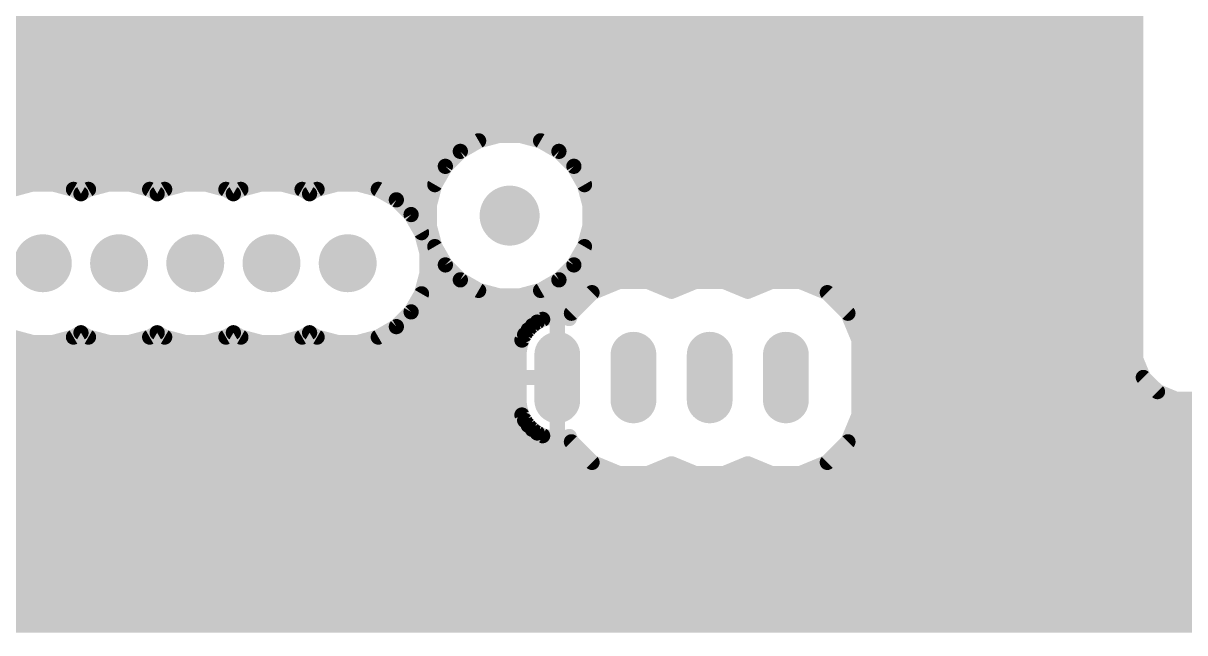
# Model space of a CAD drawing. Header units: millimetres. Extents: x 0 to 653, y 0 to 287.
# Drawn here: x 48.56 to 87.27, y 246.87 to 267.19 of the extents above; entities that cross this region are included whole.
import ezdxf

# ---------------------------------------------------------------- set-up
doc = ezdxf.new("R2010")
doc.units = ezdxf.units.MM
for name, color, linetype in [('1', 7, 'Continuous'), ('17', 7, 'Continuous'), ('18', 7, 'Continuous')]:
    doc.layers.add(name, color=color, linetype=linetype)

# ---------------------------------------------------------------- blocks, each defined once
blk = doc.blocks.new('LONGP100')
at = {"const_width": 1}
blk.add_lwpolyline([(-0.5, 0), (0.5, 0)], dxfattribs=at)
at = {"const_width": 0.5}
for points in [[(-0.5, 0.25, 1), (-0.5, -0.25)], [(0.5, -0.25, 1), (0.5, 0.25)]]:
    blk.add_lwpolyline(points, format="xyb", dxfattribs=at)
blk = doc.blocks.new('ROUNDP')
at = {"const_width": 0.5}
blk.add_lwpolyline([(0, -0.25, 1), (0, 0.25, 1), (0, -0.25)], format="xyb", dxfattribs=at)
blk = doc.blocks.new('ROUNDV')
at = {"const_width": 0.5}
blk.add_lwpolyline([(0, -0.25, 1), (0, 0.25, 1), (0, -0.25)], format="xyb", dxfattribs=at)

msp = doc.modelspace()

# ---------------------------------------------------------------- linework, layer by layer
at = {"layer": '1', "const_width": 0.508}
for points in [[(85.636, 285.762), (85.636, 256.002)], [(1.676, 267.448), (85.636, 267.448)], [(1.676, 266.94), (85.636, 266.94)], [(1.676, 266.432), (85.636, 266.432)], [(1.676, 265.924), (85.636, 265.924)], [(1.676, 265.416), (85.636, 265.416)], [(1.676, 264.908), (85.636, 264.908)], [(1.676, 264.4), (85.636, 264.4)], [(1.676, 263.892), (85.636, 263.892)], [(64.418, 263.457), (63.737, 263.275)], [(65.122, 263.457), (64.418, 263.457)], [(65.803, 263.275), (65.122, 263.457)], [(1.676, 263.384), (64.146, 263.384)], [(63.737, 263.275), (63.127, 262.923)], [(65.394, 263.384), (85.636, 263.384)], [(66.413, 262.923), (65.803, 263.275)], [(1.676, 262.876), (63.081, 262.876)], [(63.127, 262.923), (62.628, 262.424)], [(66.912, 262.424), (66.413, 262.923)], [(66.46, 262.876), (85.636, 262.876)], [(1.676, 262.368), (62.596, 262.368)], [(62.628, 262.424), (62.276, 261.814)], [(67.264, 261.814), (66.912, 262.424)], [(66.944, 262.368), (85.636, 262.368)], [(1.676, 261.86), (62.303, 261.86)], [(67.237, 261.86), (85.636, 261.86)], [(48.865, 261.835), (48.193, 261.655)], [(49.56, 261.835), (48.865, 261.835)], [(50.232, 261.655), (49.56, 261.835)], [(50.483, 261.51), (50.232, 261.655)], [(50.733, 261.655), (50.483, 261.51)], [(51.405, 261.835), (50.733, 261.655)], [(52.1, 261.835), (51.405, 261.835)], [(52.772, 261.655), (52.1, 261.835)], [(53.023, 261.51), (52.772, 261.655)], [(53.273, 261.655), (53.023, 261.51)], [(53.945, 261.835), (53.273, 261.655)], [(54.64, 261.835), (53.945, 261.835)], [(55.312, 261.655), (54.64, 261.835)], [(55.562, 261.51), (55.312, 261.655)], [(55.813, 261.655), (55.562, 261.51)], [(56.485, 261.835), (55.813, 261.655)], [(57.18, 261.835), (56.485, 261.835)], [(57.852, 261.655), (57.18, 261.835)], [(58.102, 261.51), (57.852, 261.655)], [(58.353, 261.655), (58.102, 261.51)], [(59.025, 261.835), (58.353, 261.655)], [(59.72, 261.835), (59.025, 261.835)], [(60.392, 261.655), (59.72, 261.835)], [(60.995, 261.307), (60.392, 261.655)], [(62.276, 261.814), (62.094, 261.133)], [(67.446, 261.133), (67.264, 261.814)], [(60.916, 261.352), (62.152, 261.352)], [(61.486, 260.815), (60.995, 261.307)], [(62.094, 261.133), (62.094, 260.428)], [(67.388, 261.352), (85.636, 261.352)], [(67.446, 260.428), (67.446, 261.133)], [(61.457, 260.844), (62.094, 260.844)], [(61.834, 260.213), (61.486, 260.815)], [(67.446, 260.844), (85.636, 260.844)], [(61.763, 260.336), (62.118, 260.336)], [(62.094, 260.428), (62.276, 259.748)], [(67.264, 259.748), (67.446, 260.428)], [(67.422, 260.336), (85.636, 260.336)], [(62.014, 259.541), (61.834, 260.213)], [(61.937, 259.828), (62.254, 259.828)], [(62.014, 258.846), (62.014, 259.541)], [(62.276, 259.748), (62.628, 259.138)], [(66.912, 259.138), (67.264, 259.748)], [(67.286, 259.828), (85.636, 259.828)], [(62.014, 259.32), (62.523, 259.32)], [(62.628, 259.138), (63.127, 258.639)], [(66.413, 258.639), (66.912, 259.138)], [(67.017, 259.32), (85.636, 259.32)], [(61.834, 258.174), (62.014, 258.846)], [(62.005, 258.812), (62.953, 258.812)], [(66.587, 258.812), (85.636, 258.812)], [(63.127, 258.639), (63.737, 258.287)], [(65.803, 258.287), (66.413, 258.639)], [(68.412, 258.584), (67.516, 258.213)], [(69.382, 258.584), (68.412, 258.584)], [(70.168, 258.259), (69.382, 258.584)], [(70.953, 258.584), (70.168, 258.259)], [(71.922, 258.584), (70.953, 258.584)], [(72.707, 258.259), (71.922, 258.584)], [(73.493, 258.584), (72.707, 258.259)], [(74.463, 258.584), (73.493, 258.584)], [(75.359, 258.213), (74.463, 258.584)], [(61.486, 257.571), (61.834, 258.174)], [(61.869, 258.304), (63.707, 258.304)], [(63.737, 258.287), (64.418, 258.104)], [(64.418, 258.104), (65.122, 258.104)], [(65.122, 258.104), (65.803, 258.287)], [(65.833, 258.304), (67.738, 258.304)], [(67.516, 258.213), (66.83, 257.527)], [(70.057, 258.304), (70.278, 258.304)], [(72.597, 258.304), (72.818, 258.304)], [(75.137, 258.304), (85.636, 258.304)], [(76.045, 257.527), (75.359, 258.213)], [(61.616, 257.796), (67.1, 257.796)], [(75.775, 257.796), (85.636, 257.796)], [(60.995, 257.08), (61.486, 257.571)], [(61.203, 257.288), (65.803, 257.288)], [(65.692, 257.232), (65.53, 257.114)], [(65.87, 257.322), (65.692, 257.232)], [(66.06, 257.384), (65.87, 257.322)], [(66.257, 257.415), (66.06, 257.384)], [(66.358, 257.415), (66.257, 257.415)], [(66.457, 257.415), (66.358, 257.415)], [(66.358, 257.415), (66.358, 255.383)], [(66.358, 255.383), (66.358, 257.415)], [(66.358, 257.288), (66.358, 257.288)], [(66.655, 257.384), (66.457, 257.415)], [(66.757, 257.351), (66.655, 257.384)], [(66.83, 257.527), (66.757, 257.351)], [(76.416, 256.63), (76.045, 257.527)], [(76.143, 257.288), (85.636, 257.288)], [(50.232, 256.732), (50.483, 256.876)], [(50.483, 256.876), (50.733, 256.732)], [(52.772, 256.732), (53.023, 256.876)], [(53.023, 256.876), (53.273, 256.732)], [(55.312, 256.732), (55.562, 256.876)], [(55.562, 256.876), (55.813, 256.732)], [(57.852, 256.732), (58.102, 256.876)], [(58.102, 256.876), (58.353, 256.732)], [(60.392, 256.732), (60.995, 257.08)], [(65.389, 256.973), (65.271, 256.811)], [(65.53, 257.114), (65.389, 256.973)], [(48.193, 256.732), (48.865, 256.552)], [(48.865, 256.552), (49.56, 256.552)], [(49.56, 256.552), (50.232, 256.732)], [(50.316, 256.78), (50.649, 256.78)], [(50.733, 256.732), (51.405, 256.552)], [(51.405, 256.552), (52.1, 256.552)], [(52.1, 256.552), (52.772, 256.732)], [(52.856, 256.78), (53.189, 256.78)], [(53.273, 256.732), (53.945, 256.552)], [(53.945, 256.552), (54.64, 256.552)], [(54.64, 256.552), (55.312, 256.732)], [(55.396, 256.78), (55.729, 256.78)], [(55.813, 256.732), (56.485, 256.552)], [(56.485, 256.552), (57.18, 256.552)], [(57.18, 256.552), (57.852, 256.732)], [(57.936, 256.78), (58.269, 256.78)], [(58.353, 256.732), (59.025, 256.552)], [(59.025, 256.552), (59.72, 256.552)], [(59.72, 256.552), (60.392, 256.732)], [(60.476, 256.78), (65.256, 256.78)], [(65.119, 256.443), (65.088, 256.245)], [(65.18, 256.633), (65.119, 256.443)], [(65.271, 256.811), (65.18, 256.633)], [(66.358, 256.78), (66.358, 256.78)], [(76.354, 256.78), (85.636, 256.78)], [(76.416, 254.136), (76.416, 256.63)], [(25.102, 256.272), (65.092, 256.272)], [(65.088, 256.245), (65.088, 255.383)], [(66.358, 256.272), (66.358, 256.272)], [(76.416, 256.272), (85.636, 256.272)], [(25.102, 255.764), (65.088, 255.764)], [(66.358, 255.764), (66.358, 255.764)], [(76.416, 255.764), (85.735, 255.764)], [(85.636, 256.002), (85.891, 255.386)], [(65.088, 255.383), (66.358, 255.383)], [(66.358, 255.383), (65.088, 255.383)], [(65.088, 255.383), (65.088, 254.521)], [(66.358, 255.383), (66.358, 255.383)], [(66.358, 255.383), (66.358, 255.383)], [(66.358, 253.351), (66.358, 255.383)], [(66.358, 255.383), (66.358, 255.383)], [(66.358, 255.383), (66.358, 253.351)], [(85.891, 255.386), (86.363, 254.915)], [(25.102, 255.256), (65.088, 255.256)], [(66.358, 255.256), (66.358, 255.256)], [(76.416, 255.256), (86.021, 255.256)], [(86.363, 254.915), (86.979, 254.659)], [(25.102, 254.748), (65.088, 254.748)], [(65.088, 254.521), (65.119, 254.324)], [(66.358, 254.748), (66.358, 254.748)], [(76.416, 254.748), (86.764, 254.748)], [(86.979, 254.659), (168.291, 254.659)], [(25.016, 254.24), (65.146, 254.24)], [(65.119, 254.324), (65.18, 254.134)], [(65.18, 254.134), (65.271, 253.956)], [(66.358, 254.24), (66.358, 254.24)], [(76.045, 253.24), (76.416, 254.136)], [(76.416, 254.24), (169.545, 254.24)], [(24.649, 253.732), (65.45, 253.732)], [(65.271, 253.956), (65.389, 253.794)], [(65.389, 253.794), (65.53, 253.653)], [(66.358, 253.732), (66.358, 253.732)], [(76.249, 253.732), (169.545, 253.732)], [(65.53, 253.653), (65.692, 253.535)], [(65.692, 253.535), (65.87, 253.444)], [(65.87, 253.444), (66.06, 253.383)], [(66.06, 253.383), (66.257, 253.351)], [(66.257, 253.351), (66.358, 253.351)], [(66.358, 253.351), (66.457, 253.351)], [(66.457, 253.351), (66.655, 253.383)], [(66.655, 253.383), (66.757, 253.416)], [(66.757, 253.416), (66.83, 253.24)], [(21.297, 253.224), (66.846, 253.224)], [(66.83, 253.24), (67.516, 252.554)], [(75.359, 252.554), (76.045, 253.24)], [(76.029, 253.224), (169.545, 253.224)], [(39.315, 252.716), (67.354, 252.716)], [(67.516, 252.554), (68.412, 252.183)], [(74.463, 252.183), (75.359, 252.554)], [(75.521, 252.716), (169.545, 252.716)], [(39.823, 252.208), (68.351, 252.208)], [(68.412, 252.183), (69.382, 252.183)], [(69.382, 252.183), (70.168, 252.508)], [(69.444, 252.208), (70.891, 252.208)], [(70.168, 252.508), (70.953, 252.183)], [(70.953, 252.183), (71.922, 252.183)], [(71.922, 252.183), (72.707, 252.508)], [(71.984, 252.208), (73.431, 252.208)], [(72.707, 252.508), (73.493, 252.183)], [(73.493, 252.183), (74.463, 252.183)], [(74.524, 252.208), (169.545, 252.208)], [(40.331, 251.7), (169.545, 251.7)], [(40.348, 251.192), (169.545, 251.192)], [(40.348, 250.684), (169.545, 250.684)], [(40.348, 250.176), (169.545, 250.176)], [(40.348, 249.668), (169.545, 249.668)], [(39.95, 249.16), (169.545, 249.16)], [(39.442, 248.652), (169.545, 248.652)], [(38.934, 248.144), (169.545, 248.144)], [(24.967, 247.636), (169.545, 247.636)], [(24.506, 247.128), (169.545, 247.128)]]:
    msp.add_lwpolyline(points, dxfattribs=at)
at = {"layer": '1', "const_width": 0.254}
for points in [[(85.636, 266.813, 1), (85.636, 267.067)], [(85.636, 266.305, 1), (85.636, 266.559)], [(85.636, 265.797, 1), (85.636, 266.051)], [(85.636, 265.289, 1), (85.636, 265.543)], [(85.636, 264.781, 1), (85.636, 265.035)], [(85.636, 264.273, 1), (85.636, 264.527)], [(85.636, 263.765, 1), (85.636, 264.019)], [(64.418, 263.584, 1), (64.418, 263.33)], [(64.451, 263.335, 1), (64.385, 263.58)], [(65.155, 263.58, 1), (65.09, 263.335)], [(65.122, 263.33, 1), (65.122, 263.584)], [(63.704, 263.398, 1), (63.77, 263.152)], [(63.8, 263.165, 1), (63.673, 263.385)], [(64.146, 263.257, 1), (64.146, 263.511)], [(65.394, 263.511, 1), (65.394, 263.257)], [(65.867, 263.385, 1), (65.74, 263.165)], [(65.77, 263.152, 1), (65.836, 263.398)], [(85.636, 263.257, 1), (85.636, 263.511)], [(63.063, 263.032, 1), (63.19, 262.813)], [(63.217, 262.833, 1), (63.037, 263.012)], [(63.081, 262.749, 1), (63.081, 263.003)], [(66.503, 263.012, 1), (66.323, 262.833)], [(66.46, 263.003, 1), (66.46, 262.749)], [(66.35, 262.813, 1), (66.477, 263.032)], [(85.636, 262.749, 1), (85.636, 263.003)], [(62.538, 262.514, 1), (62.718, 262.334)], [(62.738, 262.361, 1), (62.518, 262.488)], [(62.596, 262.241, 1), (62.596, 262.495)], [(67.022, 262.488, 1), (66.802, 262.361)], [(66.944, 262.495, 1), (66.944, 262.241)], [(66.822, 262.334, 1), (67.001, 262.514)], [(85.636, 262.241, 1), (85.636, 262.495)], [(62.303, 261.733, 1), (62.303, 261.987)], [(67.237, 261.987, 1), (67.237, 261.733)], [(85.636, 261.733, 1), (85.636, 261.987)], [(48.865, 261.962, 1), (48.865, 261.708)], [(48.898, 261.712, 1), (48.832, 261.958)], [(49.593, 261.958, 1), (49.527, 261.712)], [(49.56, 261.708, 1), (49.56, 261.962)], [(50.296, 261.765, 1), (50.169, 261.545)], [(50.199, 261.532, 1), (50.265, 261.778)], [(50.419, 261.62, 1), (50.546, 261.4)], [(50.419, 261.4, 1), (50.546, 261.62)], [(50.7, 261.778, 1), (50.766, 261.532)], [(50.796, 261.545, 1), (50.669, 261.765)], [(51.405, 261.962, 1), (51.405, 261.708)], [(51.438, 261.712, 1), (51.372, 261.958)], [(52.133, 261.958, 1), (52.067, 261.712)], [(52.1, 261.708, 1), (52.1, 261.962)], [(52.836, 261.765, 1), (52.709, 261.545)], [(52.739, 261.532, 1), (52.805, 261.778)], [(52.959, 261.62, 1), (53.086, 261.4)], [(52.959, 261.4, 1), (53.086, 261.62)], [(53.24, 261.778, 1), (53.306, 261.532)], [(53.336, 261.545, 1), (53.209, 261.765)], [(53.945, 261.962, 1), (53.945, 261.708)], [(53.978, 261.712, 1), (53.912, 261.958)], [(54.673, 261.958, 1), (54.607, 261.712)], [(54.64, 261.708, 1), (54.64, 261.962)], [(55.376, 261.765, 1), (55.249, 261.545)], [(55.279, 261.532, 1), (55.345, 261.778)], [(55.499, 261.62, 1), (55.626, 261.4)], [(55.499, 261.4, 1), (55.626, 261.62)], [(55.78, 261.778, 1), (55.846, 261.532)], [(55.876, 261.545, 1), (55.749, 261.765)], [(56.485, 261.962, 1), (56.485, 261.708)], [(56.518, 261.712, 1), (56.452, 261.958)], [(57.213, 261.958, 1), (57.147, 261.712)], [(57.18, 261.708, 1), (57.18, 261.962)], [(57.916, 261.765, 1), (57.789, 261.545)], [(57.819, 261.532, 1), (57.885, 261.778)], [(58.039, 261.62, 1), (58.166, 261.4)], [(58.039, 261.4, 1), (58.166, 261.62)], [(58.32, 261.778, 1), (58.386, 261.532)], [(58.416, 261.545, 1), (58.289, 261.765)], [(59.025, 261.962, 1), (59.025, 261.708)], [(59.058, 261.712, 1), (58.992, 261.958)], [(59.753, 261.958, 1), (59.687, 261.712)], [(59.72, 261.708, 1), (59.72, 261.962)], [(60.456, 261.765, 1), (60.329, 261.545)], [(60.359, 261.532, 1), (60.425, 261.778)], [(62.166, 261.877, 1), (62.386, 261.75)], [(62.399, 261.781, 1), (62.153, 261.847)], [(67.387, 261.847, 1), (67.141, 261.781)], [(67.154, 261.75, 1), (67.374, 261.877)], [(60.916, 261.479, 1), (60.916, 261.225)], [(61.084, 261.397, 1), (60.905, 261.217)], [(60.931, 261.197, 1), (61.058, 261.417)], [(62.221, 261.133, 1), (61.967, 261.133)], [(62.152, 261.225, 1), (62.152, 261.479)], [(67.388, 261.479, 1), (67.388, 261.225)], [(67.573, 261.133, 1), (67.319, 261.133)], [(85.636, 261.225, 1), (85.636, 261.479)], [(61.457, 260.971, 1), (61.457, 260.717)], [(61.596, 260.879, 1), (61.376, 260.752)], [(61.397, 260.726, 1), (61.576, 260.905)], [(61.971, 261.166, 1), (62.216, 261.1)], [(62.094, 260.717, 1), (62.094, 260.971)], [(67.446, 260.971, 1), (67.446, 260.717)], [(67.324, 261.1, 1), (67.569, 261.166)], [(85.636, 260.717, 1), (85.636, 260.971)], [(61.763, 260.463, 1), (61.763, 260.209)], [(62.216, 260.461, 1), (61.971, 260.396)], [(61.967, 260.428, 1), (62.221, 260.428)], [(62.118, 260.209, 1), (62.118, 260.463)], [(67.422, 260.463, 1), (67.422, 260.209)], [(67.319, 260.428, 1), (67.573, 260.428)], [(67.569, 260.396, 1), (67.324, 260.461)], [(85.636, 260.209, 1), (85.636, 260.463)], [(61.957, 260.246, 1), (61.711, 260.18)], [(61.724, 260.149, 1), (61.944, 260.276)], [(61.937, 259.955, 1), (61.937, 259.701)], [(62.141, 259.541, 1), (61.887, 259.541)], [(62.386, 259.811, 1), (62.166, 259.684)], [(62.153, 259.715, 1), (62.399, 259.781)], [(62.254, 259.701, 1), (62.254, 259.955)], [(67.141, 259.781, 1), (67.387, 259.715)], [(67.374, 259.684, 1), (67.154, 259.811)], [(67.286, 259.955, 1), (67.286, 259.701)], [(85.636, 259.701, 1), (85.636, 259.955)], [(62.014, 259.447, 1), (62.014, 259.193)], [(61.891, 259.508, 1), (62.137, 259.574)], [(62.718, 259.227, 1), (62.538, 259.048)], [(62.523, 259.193, 1), (62.523, 259.447)], [(67.001, 259.048, 1), (66.822, 259.227)], [(67.017, 259.447, 1), (67.017, 259.193)], [(85.636, 259.193, 1), (85.636, 259.447)], [(62.005, 258.939, 1), (62.005, 258.685)], [(62.137, 258.813, 1), (61.891, 258.878)], [(62.518, 259.074, 1), (62.738, 259.201)], [(62.953, 258.685, 1), (62.953, 258.939)], [(66.587, 258.939, 1), (66.587, 258.685)], [(66.802, 259.201, 1), (67.022, 259.074)], [(85.636, 258.685, 1), (85.636, 258.939)], [(61.887, 258.846, 1), (62.141, 258.846)], [(63.19, 258.749, 1), (63.063, 258.529)], [(63.037, 258.549, 1), (63.217, 258.729)], [(66.323, 258.729, 1), (66.503, 258.549)], [(66.477, 258.529, 1), (66.35, 258.749)], [(68.412, 258.711, 1), (68.412, 258.457)], [(68.461, 258.466, 1), (68.364, 258.701)], [(69.431, 258.701, 1), (69.334, 258.466)], [(69.382, 258.457, 1), (69.382, 258.711)], [(70.953, 258.711, 1), (70.953, 258.457)], [(71.001, 258.466, 1), (70.904, 258.701)], [(71.971, 258.701, 1), (71.874, 258.466)], [(71.922, 258.457, 1), (71.922, 258.711)], [(73.493, 258.711, 1), (73.493, 258.457)], [(73.541, 258.466, 1), (73.444, 258.701)], [(74.511, 258.701, 1), (74.414, 258.466)], [(74.463, 258.457, 1), (74.463, 258.711)], [(61.711, 258.207, 1), (61.957, 258.141)], [(61.944, 258.11, 1), (61.724, 258.237)], [(61.869, 258.431, 1), (61.869, 258.177)], [(63.77, 258.41, 1), (63.704, 258.164)], [(63.673, 258.177, 1), (63.8, 258.397)], [(63.707, 258.177, 1), (63.707, 258.431)], [(64.418, 258.231, 1), (64.418, 257.977)], [(64.385, 257.982, 1), (64.451, 258.227)], [(65.09, 258.227, 1), (65.155, 257.982)], [(65.122, 257.977, 1), (65.122, 258.231)], [(65.74, 258.397, 1), (65.867, 258.177)], [(65.833, 258.431, 1), (65.833, 258.177)], [(65.836, 258.164, 1), (65.77, 258.41)], [(67.468, 258.33, 1), (67.565, 258.095)], [(67.606, 258.123, 1), (67.427, 258.302)], [(67.738, 258.177, 1), (67.738, 258.431)], [(70.057, 258.431, 1), (70.057, 258.177)], [(70.119, 258.376, 1), (70.216, 258.141)], [(70.119, 258.141, 1), (70.216, 258.376)], [(70.278, 258.177, 1), (70.278, 258.431)], [(72.597, 258.431, 1), (72.597, 258.177)], [(72.659, 258.376, 1), (72.756, 258.141)], [(72.659, 258.141, 1), (72.756, 258.376)], [(72.818, 258.177, 1), (72.818, 258.431)], [(75.137, 258.431, 1), (75.137, 258.177)], [(75.448, 258.302, 1), (75.269, 258.123)], [(75.31, 258.095, 1), (75.407, 258.33)], [(85.636, 258.177, 1), (85.636, 258.431)], [(61.616, 257.923, 1), (61.616, 257.669)], [(67.1, 257.669, 1), (67.1, 257.923)], [(75.775, 257.923, 1), (75.775, 257.669)], [(85.636, 257.669, 1), (85.636, 257.923)], [(61.203, 257.415, 1), (61.203, 257.161)], [(61.376, 257.635, 1), (61.596, 257.508)], [(61.576, 257.482, 1), (61.397, 257.661)], [(65.634, 257.345, 1), (65.749, 257.118)], [(65.766, 257.129, 1), (65.617, 257.334)], [(65.831, 257.443, 1), (65.909, 257.202)], [(65.803, 257.161, 1), (65.803, 257.415)], [(65.928, 257.209, 1), (65.812, 257.435)], [(66.04, 257.51, 1), (66.08, 257.259)], [(66.099, 257.263, 1), (66.021, 257.505)], [(66.257, 257.542, 1), (66.257, 257.288)], [(66.358, 257.542, 1), (66.358, 257.288)], [(66.358, 257.415, 1), (66.358, 257.161)], [(66.484, 257.415, 1), (66.231, 257.415)], [(66.484, 257.415, 1), (66.231, 257.415)], [(66.277, 257.29, 1), (66.238, 257.541)], [(66.477, 257.541, 1), (66.438, 257.29)], [(66.358, 257.288, 1), (66.358, 257.542)], [(66.358, 257.161, 1), (66.358, 257.415)], [(66.457, 257.288, 1), (66.457, 257.542)], [(66.694, 257.505, 1), (66.616, 257.263)], [(66.64, 257.399, 1), (66.875, 257.302)], [(66.635, 257.259, 1), (66.675, 257.51)], [(66.74, 257.616, 1), (66.92, 257.437)], [(66.948, 257.478, 1), (66.713, 257.575)], [(66.718, 257.23, 1), (66.797, 257.472)], [(76.162, 257.575, 1), (75.927, 257.478)], [(75.955, 257.437, 1), (76.135, 257.616)], [(76.143, 257.415, 1), (76.143, 257.161)], [(85.636, 257.161, 1), (85.636, 257.415)], [(50.546, 256.986, 1), (50.419, 256.766)], [(50.546, 256.766, 1), (50.419, 256.986)], [(53.086, 256.986, 1), (52.959, 256.766)], [(53.086, 256.766, 1), (52.959, 256.986)], [(55.626, 256.986, 1), (55.499, 256.766)], [(55.626, 256.766, 1), (55.499, 256.986)], [(58.166, 256.986, 1), (58.039, 256.766)], [(58.166, 256.766, 1), (58.039, 256.986)], [(60.905, 257.169, 1), (61.084, 256.99)], [(61.058, 256.97, 1), (60.931, 257.19)], [(65.299, 257.062, 1), (65.479, 256.883)], [(65.492, 256.898, 1), (65.286, 257.047)], [(65.456, 257.217, 1), (65.605, 257.011)], [(65.62, 257.024, 1), (65.44, 257.204)], [(48.865, 256.679, 1), (48.865, 256.425)], [(48.832, 256.429, 1), (48.898, 256.674)], [(49.527, 256.674, 1), (49.593, 256.429)], [(49.56, 256.425, 1), (49.56, 256.679)], [(50.169, 256.842, 1), (50.296, 256.622)], [(50.316, 256.907, 1), (50.316, 256.653)], [(50.265, 256.609, 1), (50.199, 256.854)], [(50.766, 256.854, 1), (50.7, 256.609)], [(50.649, 256.653, 1), (50.649, 256.907)], [(50.669, 256.622, 1), (50.796, 256.842)], [(51.405, 256.679, 1), (51.405, 256.425)], [(51.372, 256.429, 1), (51.438, 256.674)], [(52.067, 256.674, 1), (52.133, 256.429)], [(52.1, 256.425, 1), (52.1, 256.679)], [(52.709, 256.842, 1), (52.836, 256.622)], [(52.856, 256.907, 1), (52.856, 256.653)], [(52.805, 256.609, 1), (52.739, 256.854)], [(53.306, 256.854, 1), (53.24, 256.609)], [(53.189, 256.653, 1), (53.189, 256.907)], [(53.209, 256.622, 1), (53.336, 256.842)], [(53.945, 256.679, 1), (53.945, 256.425)], [(53.912, 256.429, 1), (53.978, 256.674)], [(54.607, 256.674, 1), (54.673, 256.429)], [(54.64, 256.425, 1), (54.64, 256.679)], [(55.249, 256.842, 1), (55.376, 256.622)], [(55.396, 256.907, 1), (55.396, 256.653)], [(55.345, 256.609, 1), (55.279, 256.854)], [(55.846, 256.854, 1), (55.78, 256.609)], [(55.729, 256.653, 1), (55.729, 256.907)], [(55.749, 256.622, 1), (55.876, 256.842)], [(56.485, 256.679, 1), (56.485, 256.425)], [(56.452, 256.429, 1), (56.518, 256.674)], [(57.147, 256.674, 1), (57.213, 256.429)], [(57.18, 256.425, 1), (57.18, 256.679)], [(57.789, 256.842, 1), (57.916, 256.622)], [(57.936, 256.907, 1), (57.936, 256.653)], [(57.885, 256.609, 1), (57.819, 256.854)], [(58.386, 256.854, 1), (58.32, 256.609)], [(58.269, 256.653, 1), (58.269, 256.907)], [(58.289, 256.622, 1), (58.416, 256.842)], [(59.025, 256.679, 1), (59.025, 256.425)], [(58.992, 256.429, 1), (59.058, 256.674)], [(59.687, 256.674, 1), (59.753, 256.429)], [(59.72, 256.425, 1), (59.72, 256.679)], [(60.329, 256.842, 1), (60.456, 256.622)], [(60.476, 256.907, 1), (60.476, 256.653)], [(60.425, 256.609, 1), (60.359, 256.854)], [(65.244, 256.423, 1), (64.993, 256.463)], [(65.067, 256.691, 1), (65.294, 256.575)], [(65.301, 256.594, 1), (65.06, 256.672)], [(65.169, 256.886, 1), (65.374, 256.736)], [(65.385, 256.753, 1), (65.158, 256.869)], [(65.256, 256.653, 1), (65.256, 256.907)], [(66.358, 256.907, 1), (66.358, 256.653)], [(66.358, 256.653, 1), (66.358, 256.907)], [(76.354, 256.907, 1), (76.354, 256.653)], [(76.543, 256.63, 1), (76.289, 256.63)], [(76.299, 256.582, 1), (76.533, 256.679)], [(85.636, 256.653, 1), (85.636, 256.907)], [(65.215, 256.245, 1), (64.96, 256.245)], [(64.962, 256.265, 1), (65.213, 256.225)], [(64.998, 256.482, 1), (65.24, 256.403)], [(65.092, 256.145, 1), (65.092, 256.399)], [(66.358, 256.399, 1), (66.358, 256.145)], [(66.358, 256.145, 1), (66.358, 256.399)], [(76.416, 256.399, 1), (76.416, 256.145)], [(85.636, 256.145, 1), (85.636, 256.399)], [(65.088, 255.637, 1), (65.088, 255.891)], [(66.358, 255.891, 1), (66.358, 255.637)], [(66.358, 255.637, 1), (66.358, 255.891)], [(76.416, 255.891, 1), (76.416, 255.637)], [(85.753, 256.051, 1), (85.519, 255.954)], [(85.509, 256.002, 1), (85.763, 256.002)], [(85.735, 255.637, 1), (85.735, 255.891)], [(65.088, 255.51, 1), (65.088, 255.256)], [(65.088, 255.51, 1), (65.088, 255.256)], [(65.215, 255.383, 1), (64.96, 255.383)], [(66.358, 255.51, 1), (66.358, 255.256)], [(66.484, 255.383, 1), (66.231, 255.383)], [(66.484, 255.383, 1), (66.231, 255.383)], [(66.358, 255.51, 1), (66.358, 255.256)], [(66.484, 255.383, 1), (66.231, 255.383)], [(66.358, 255.256, 1), (66.358, 255.51)], [(66.358, 255.256, 1), (66.358, 255.51)], [(66.358, 255.256, 1), (66.358, 255.51)], [(66.358, 255.256, 1), (66.358, 255.51)], [(85.981, 255.476, 1), (85.802, 255.296)], [(85.774, 255.338, 1), (86.009, 255.435)], [(64.96, 255.383, 1), (65.215, 255.383)], [(65.088, 255.129, 1), (65.088, 255.383)], [(66.231, 255.383, 1), (66.484, 255.383)], [(66.231, 255.383, 1), (66.484, 255.383)], [(66.231, 255.383, 1), (66.484, 255.383)], [(66.358, 255.383, 1), (66.358, 255.129)], [(66.358, 255.129, 1), (66.358, 255.383)], [(76.416, 255.383, 1), (76.416, 255.129)], [(86.021, 255.129, 1), (86.021, 255.383)], [(86.412, 255.032, 1), (86.314, 254.797)], [(86.273, 254.825, 1), (86.453, 255.004)], [(65.213, 254.541, 1), (64.962, 254.502)], [(65.088, 254.621, 1), (65.088, 254.875)], [(66.358, 254.875, 1), (66.358, 254.621)], [(66.358, 254.621, 1), (66.358, 254.875)], [(76.416, 254.875, 1), (76.416, 254.621)], [(86.764, 254.621, 1), (86.764, 254.875)], [(86.979, 254.786, 1), (86.979, 254.532)], [(86.93, 254.542, 1), (87.028, 254.777)], [(64.96, 254.521, 1), (65.215, 254.521)], [(65.24, 254.363, 1), (64.998, 254.285)], [(64.993, 254.304, 1), (65.244, 254.344)], [(65.294, 254.191, 1), (65.067, 254.076)], [(65.146, 254.113, 1), (65.146, 254.367)], [(66.358, 254.367, 1), (66.358, 254.113)], [(66.358, 254.113, 1), (66.358, 254.367)], [(76.416, 254.367, 1), (76.416, 254.113)], [(76.533, 254.088, 1), (76.299, 254.185)], [(65.06, 254.095, 1), (65.301, 254.173)], [(65.374, 254.03, 1), (65.169, 253.881)], [(65.158, 253.898, 1), (65.385, 254.013)], [(65.479, 253.884, 1), (65.299, 253.704)], [(65.286, 253.719, 1), (65.492, 253.869)], [(65.45, 253.605, 1), (65.45, 253.859)], [(66.358, 253.859, 1), (66.358, 253.605)], [(66.358, 253.605, 1), (66.358, 253.859)], [(76.249, 253.859, 1), (76.249, 253.605)], [(76.289, 254.136, 1), (76.543, 254.136)], [(65.605, 253.755, 1), (65.456, 253.55)], [(65.44, 253.563, 1), (65.62, 253.742)], [(65.749, 253.648, 1), (65.634, 253.422)], [(65.617, 253.432, 1), (65.766, 253.638)], [(65.909, 253.565, 1), (65.831, 253.324)], [(65.812, 253.331, 1), (65.928, 253.558)], [(66.08, 253.508, 1), (66.04, 253.257)], [(66.021, 253.262, 1), (66.099, 253.503)], [(66.258, 253.478, 1), (66.257, 253.224)], [(66.358, 253.478, 1), (66.358, 253.224)], [(66.238, 253.226, 1), (66.277, 253.477)], [(66.438, 253.477, 1), (66.477, 253.226)], [(66.358, 253.224, 1), (66.358, 253.478)], [(66.457, 253.224, 1), (66.457, 253.478)], [(66.616, 253.503, 1), (66.694, 253.262)], [(66.875, 253.465, 1), (66.64, 253.367)], [(66.675, 253.257, 1), (66.635, 253.508)], [(66.797, 253.295, 1), (66.718, 253.537)], [(66.231, 253.351, 1), (66.484, 253.351)], [(66.231, 253.351, 1), (66.484, 253.351)], [(66.92, 253.33, 1), (66.74, 253.15)], [(66.713, 253.192, 1), (66.948, 253.289)], [(66.846, 253.097, 1), (66.846, 253.351)], [(76.029, 253.351, 1), (76.029, 253.097)], [(75.927, 253.289, 1), (76.162, 253.192)], [(76.135, 253.15, 1), (75.955, 253.33)], [(67.354, 252.589, 1), (67.354, 252.843)], [(67.565, 252.672, 1), (67.468, 252.437)], [(75.407, 252.437, 1), (75.31, 252.672)], [(75.521, 252.843, 1), (75.521, 252.589)], [(67.427, 252.464, 1), (67.606, 252.644)], [(68.412, 252.31, 1), (68.412, 252.056)], [(68.351, 252.081, 1), (68.351, 252.335)], [(68.364, 252.066, 1), (68.461, 252.3)], [(69.334, 252.3, 1), (69.431, 252.066)], [(69.444, 252.335, 1), (69.444, 252.081)], [(69.382, 252.056, 1), (69.382, 252.31)], [(70.216, 252.625, 1), (70.119, 252.391)], [(70.216, 252.391, 1), (70.119, 252.625)], [(70.953, 252.31, 1), (70.953, 252.056)], [(70.891, 252.081, 1), (70.891, 252.335)], [(70.904, 252.066, 1), (71.001, 252.3)], [(71.874, 252.3, 1), (71.971, 252.066)], [(71.984, 252.335, 1), (71.984, 252.081)], [(71.922, 252.056, 1), (71.922, 252.31)], [(72.756, 252.625, 1), (72.659, 252.391)], [(72.756, 252.391, 1), (72.659, 252.625)], [(73.493, 252.31, 1), (73.493, 252.056)], [(73.431, 252.081, 1), (73.431, 252.335)], [(73.444, 252.066, 1), (73.541, 252.3)], [(74.414, 252.3, 1), (74.511, 252.066)], [(74.524, 252.335, 1), (74.524, 252.081)], [(74.463, 252.056, 1), (74.463, 252.31)], [(75.269, 252.644, 1), (75.448, 252.464)]]:
    msp.add_lwpolyline(points, format="xyb", dxfattribs=at)

# ---------------------------------------------------------------- block references
at = {"layer": '17'}
for name, p, xscale, yscale, rotation in [('ROUNDP', (49.212, 259.193), 1.9304, 1.9304, 180), ('ROUNDP', (49.212, 259.193), 1.9304, 1.9304, 180), ('ROUNDP', (51.752, 259.193), 1.9304, 1.9304, 180), ('ROUNDP', (51.752, 259.193), 1.9304, 1.9304, 180), ('ROUNDP', (54.292, 259.193), 1.9304, 1.9304, 180), ('ROUNDP', (54.292, 259.193), 1.9304, 1.9304, 180), ('ROUNDP', (56.833, 259.193), 1.9304, 1.9304, 180), ('ROUNDP', (56.833, 259.193), 1.9304, 1.9304, 180), ('ROUNDP', (59.373, 259.193), 1.9304, 1.9304, 180), ('ROUNDP', (59.373, 259.193), 1.9304, 1.9304, 180), ('LONGP100', (66.358, 255.383), 1.524, 1.524, 90), ('LONGP100', (66.358, 255.383), 1.524, 1.524, 90), ('LONGP100', (68.897, 255.383), 1.524, 1.524, 90), ('LONGP100', (68.897, 255.383), 1.524, 1.524, 90), ('LONGP100', (71.438, 255.383), 1.524, 1.524, 90), ('LONGP100', (71.438, 255.383), 1.524, 1.524, 90), ('LONGP100', (73.978, 255.383), 1.524, 1.524, 90), ('LONGP100', (73.978, 255.383), 1.524, 1.524, 90)]:
    msp.add_blockref(name, p, dxfattribs=dict(at, xscale=xscale, yscale=yscale, rotation=rotation))
at = {"layer": '18', "xscale": 2, "yscale": 2}
for p in [(64.77, 260.781), (64.77, 260.781), (62.865, 255.383), (62.865, 255.383)]:
    msp.add_blockref('ROUNDV', p, dxfattribs=at)

doc.saveas('drawing.dxf')
